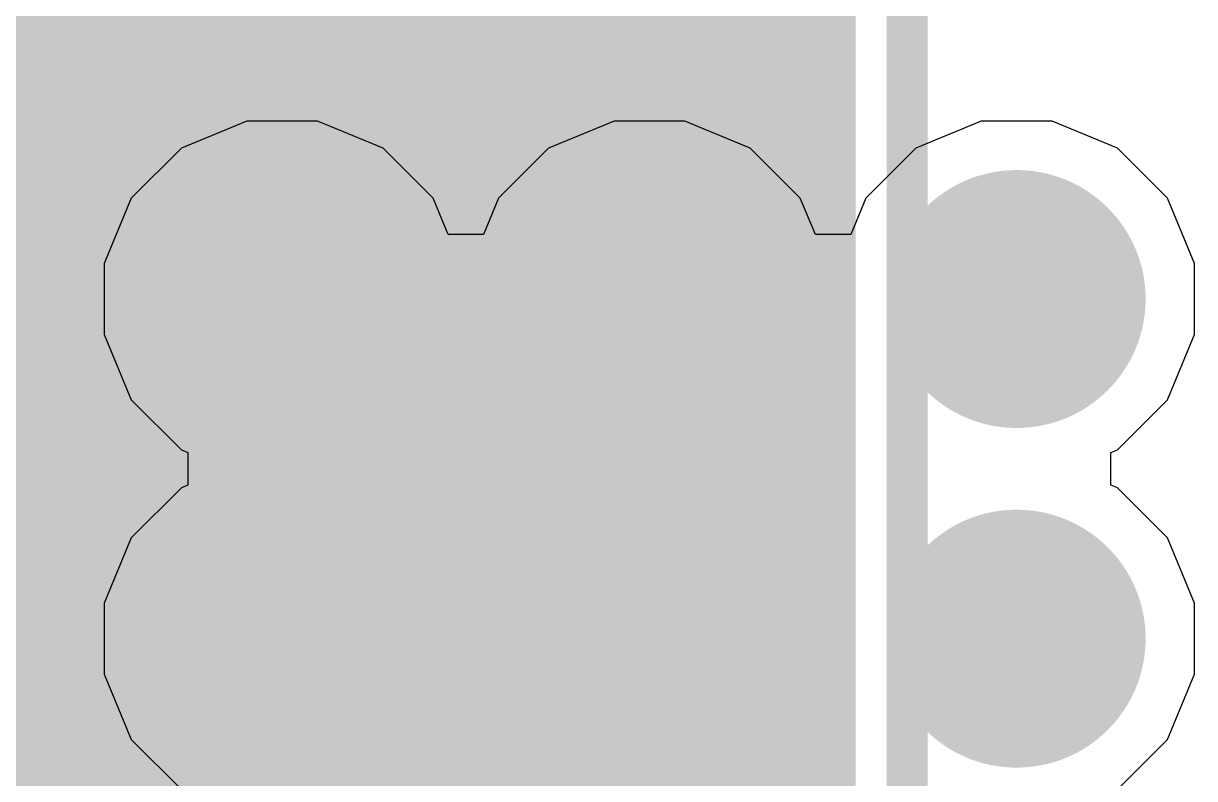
# Model space of a CAD drawing. Header units: inches. Extents: x -5 to 5328, y -4 to 5281.
# Drawn here: x 127.482 to 131.128, y 72.496 to 74.847 of the extents above; entities that cross this region are included whole.
import ezdxf

# ---------------------------------------------------------------- set-up
doc = ezdxf.new("R2010")
doc.units = ezdxf.units.IN
for name, color, linetype in [('Bottom Layer', 5, 'Continuous'), ('Bottom Solder', 6, 'Continuous'), ('Drill Drawing', 1, 'Continuous'), ('Layer 1', 16, 'Continuous'), ('Layer 2', 76, 'Continuous'), ('Top Layer', 1, 'Continuous'), ('Top Overlay', 2, 'Continuous'), ('Top Solder', 216, 'Continuous'), ('Via Holes', 16, 'Continuous')]:
    doc.layers.add(name, color=color, linetype=linetype)

# ---------------------------------------------------------------- blocks, each defined once
blk = doc.blocks.new('8_VSONP__5_6__102')
at = {"layer": 'Top Layer'}
blk.add_hatch(color=1, dxfattribs=at).paths.add_polyline_path([(-1.5141, -2.2798), (2.4385, -2.2798), (2.4385, 2.2802), (-1.5141, 2.2802)])
at = {"layer": 'Top Solder'}
h = blk.add_hatch(color=216, dxfattribs=at)
edge = h.paths.add_edge_path()
edge.add_arc((-1.5141, 2.2802), 0.1016, 90, 180)
edge.add_line((-1.6157, 2.2802), (-1.6157, -2.2798))
edge.add_arc((-1.5141, -2.2798), 0.1016, 180, 270)
edge.add_line((-1.5141, -2.3814), (2.4385, -2.3814))
edge.add_arc((2.4385, -2.2798), 0.1016, 270, 360)
edge.add_line((2.5401, -2.2798), (2.5401, 2.2802))
edge.add_arc((2.4385, 2.2802), 0.1016, 0, 90)
edge.add_line((2.4385, 2.3818), (-1.5141, 2.3818))
at = {"layer": 'Top Overlay'}
blk.add_lwpolyline([(3.052, 2.5424, 0.127, 0.127, 0), (-2.917, 2.5424, 0.127, 0.127, 0)], format="xyseb", dxfattribs=at)

msp = doc.modelspace()

# ---------------------------------------------------------------- hatches: boundary and pattern name
at = {"layer": 'Bottom Layer'}
h = msp.add_hatch(color=5, dxfattribs=at)
edge = h.paths.add_edge_path()
edge.add_arc((128.288, 73.989), 0.3, 0, 360)
h = msp.add_hatch(color=5, dxfattribs=at)
edge = h.paths.add_edge_path()
edge.add_arc((129.431, 73.989), 0.3, 0, 360)
h = msp.add_hatch(color=5, dxfattribs=at)
edge = h.paths.add_edge_path()
edge.add_arc((130.574, 73.989), 0.3, 0, 360)
h = msp.add_hatch(color=5, dxfattribs=at)
edge = h.paths.add_edge_path()
edge.add_arc((128.288, 72.9313), 0.3, 0, 360)
h = msp.add_hatch(color=5, dxfattribs=at)
edge = h.paths.add_edge_path()
edge.add_arc((129.431, 72.9313), 0.3, 0, 360)
h = msp.add_hatch(color=5, dxfattribs=at)
edge = h.paths.add_edge_path()
edge.add_arc((130.574, 72.9313), 0.3, 0, 360)
at = {"layer": 'Bottom Solder'}
h = msp.add_hatch(color=6, dxfattribs=at)
edge = h.paths.add_edge_path()
edge.add_arc((128.288, 73.989), 0.4016, 0, 360)
h = msp.add_hatch(color=6, dxfattribs=at)
edge = h.paths.add_edge_path()
edge.add_arc((129.431, 73.989), 0.4016, 0, 360)
h = msp.add_hatch(color=6, dxfattribs=at)
edge = h.paths.add_edge_path()
edge.add_arc((130.574, 73.989), 0.4016, 0, 360)
h = msp.add_hatch(color=6, dxfattribs=at)
edge = h.paths.add_edge_path()
edge.add_arc((128.288, 72.9313), 0.4016, 0, 360)
h = msp.add_hatch(color=6, dxfattribs=at)
edge = h.paths.add_edge_path()
edge.add_arc((129.431, 72.9313), 0.4016, 0, 360)
h = msp.add_hatch(color=6, dxfattribs=at)
edge = h.paths.add_edge_path()
edge.add_arc((130.574, 72.9313), 0.4016, 0, 360)
at = {"layer": 'Layer 1'}
h = msp.add_hatch(color=16, dxfattribs=at)
edge = h.paths.add_edge_path()
edge.add_arc((128.288, 73.989), 0.3, 0, 360)
h = msp.add_hatch(color=16, dxfattribs=at)
edge = h.paths.add_edge_path()
edge.add_arc((129.431, 73.989), 0.3, 0, 360)
h = msp.add_hatch(color=16, dxfattribs=at)
edge = h.paths.add_edge_path()
edge.add_arc((130.574, 73.989), 0.3, 0, 360)
h = msp.add_hatch(color=16, dxfattribs=at)
edge = h.paths.add_edge_path()
edge.add_arc((128.288, 72.9313), 0.3, 0, 360)
h = msp.add_hatch(color=16, dxfattribs=at)
edge = h.paths.add_edge_path()
edge.add_arc((129.431, 72.9313), 0.3, 0, 360)
h = msp.add_hatch(color=16, dxfattribs=at)
edge = h.paths.add_edge_path()
edge.add_arc((130.574, 72.9313), 0.3, 0, 360)
at = {"layer": 'Layer 2'}
h = msp.add_hatch(color=76, dxfattribs=at)
edge = h.paths.add_edge_path()
edge.add_arc((128.288, 73.989), 0.3, 0, 360)
h = msp.add_hatch(color=76, dxfattribs=at)
edge = h.paths.add_edge_path()
edge.add_arc((129.431, 73.989), 0.3, 0, 360)
h = msp.add_hatch(color=76, dxfattribs=at)
edge = h.paths.add_edge_path()
edge.add_arc((130.574, 73.989), 0.3, 0, 360)
h = msp.add_hatch(color=76, dxfattribs=at)
edge = h.paths.add_edge_path()
edge.add_arc((128.288, 72.9313), 0.3, 0, 360)
h = msp.add_hatch(color=76, dxfattribs=at)
edge = h.paths.add_edge_path()
edge.add_arc((129.431, 72.9313), 0.3, 0, 360)
h = msp.add_hatch(color=76, dxfattribs=at)
edge = h.paths.add_edge_path()
edge.add_arc((130.574, 72.9313), 0.3, 0, 360)
at = {"layer": 'Top Layer'}
h = msp.add_hatch(color=1, dxfattribs=at)
edge = h.paths.add_edge_path()
edge.add_arc((128.288, 73.989), 0.3, 0, 360)
h = msp.add_hatch(color=1, dxfattribs=at)
edge = h.paths.add_edge_path()
edge.add_arc((129.431, 73.989), 0.3, 0, 360)
h = msp.add_hatch(color=1, dxfattribs=at)
edge = h.paths.add_edge_path()
edge.add_arc((130.574, 73.989), 0.3, 0, 360)
h = msp.add_hatch(color=1, dxfattribs=at)
edge = h.paths.add_edge_path()
edge.add_arc((128.288, 72.9313), 0.3, 0, 360)
h = msp.add_hatch(color=1, dxfattribs=at)
edge = h.paths.add_edge_path()
edge.add_arc((129.431, 72.9313), 0.3, 0, 360)
h = msp.add_hatch(color=1, dxfattribs=at)
edge = h.paths.add_edge_path()
edge.add_arc((130.574, 72.9313), 0.3, 0, 360)
at = {"layer": 'Top Solder'}
h = msp.add_hatch(color=216, dxfattribs=at)
edge = h.paths.add_edge_path()
edge.add_arc((128.288, 73.989), 0.4016, 0, 360)
h = msp.add_hatch(color=216, dxfattribs=at)
edge = h.paths.add_edge_path()
edge.add_arc((129.431, 73.989), 0.4016, 0, 360)
h = msp.add_hatch(color=216, dxfattribs=at)
edge = h.paths.add_edge_path()
edge.add_arc((130.574, 73.989), 0.4016, 0, 360)
h = msp.add_hatch(color=216, dxfattribs=at)
edge = h.paths.add_edge_path()
edge.add_arc((128.288, 72.9313), 0.4016, 0, 360)
h = msp.add_hatch(color=216, dxfattribs=at)
edge = h.paths.add_edge_path()
edge.add_arc((129.431, 72.9313), 0.4016, 0, 360)
h = msp.add_hatch(color=216, dxfattribs=at)
edge = h.paths.add_edge_path()
edge.add_arc((130.574, 72.9313), 0.4016, 0, 360)
at = {"layer": 'Via Holes'}
h = msp.add_hatch(color=7, dxfattribs=at)
edge = h.paths.add_edge_path()
edge.add_arc((128.288, 73.989), 0.15, 0, 360)
h = msp.add_hatch(color=7, dxfattribs=at)
edge = h.paths.add_edge_path()
edge.add_arc((129.431, 73.989), 0.15, 0, 360)
h = msp.add_hatch(color=7, dxfattribs=at)
edge = h.paths.add_edge_path()
edge.add_arc((130.574, 73.989), 0.15, 0, 360)
h = msp.add_hatch(color=7, dxfattribs=at)
edge = h.paths.add_edge_path()
edge.add_arc((128.288, 72.9313), 0.15, 0, 360)
h = msp.add_hatch(color=7, dxfattribs=at)
edge = h.paths.add_edge_path()
edge.add_arc((129.431, 72.9313), 0.15, 0, 360)
h = msp.add_hatch(color=7, dxfattribs=at)
edge = h.paths.add_edge_path()
edge.add_arc((130.574, 72.9313), 0.15, 0, 360)

# ---------------------------------------------------------------- linework, layer by layer
at = {"layer": 'Bottom Layer'}
for p, q in [((128.1778, 74.543), (127.9742, 74.4586)), ((128.3982, 74.543), (128.1778, 74.543)), ((128.6018, 74.4586), (128.3982, 74.543)), ((129.3208, 74.543), (129.1172, 74.4586)), ((129.5412, 74.543), (129.3208, 74.543)), ((129.7448, 74.4586), (129.5412, 74.543)), ((130.4638, 74.543), (130.2602, 74.4586)), ((130.6842, 74.543), (130.4638, 74.543)), ((130.8878, 74.4586), (130.6842, 74.543)), ((127.9742, 74.4586), (127.8183, 74.3028)), ((128.7576, 74.3028), (128.6018, 74.4586)), ((129.1172, 74.4586), (128.9613, 74.3028)), ((129.9006, 74.3028), (129.7448, 74.4586)), ((130.2602, 74.4586), (130.1043, 74.3028)), ((131.0436, 74.3028), (130.8878, 74.4586)), ((127.8183, 74.3028), (127.734, 74.0992)), ((128.8045, 74.1897), (128.7576, 74.3028)), ((128.9613, 74.3028), (128.9145, 74.1897)), ((129.9475, 74.1897), (129.9006, 74.3028)), ((130.1043, 74.3028), (130.0575, 74.1897)), ((131.128, 74.0992), (131.0436, 74.3028)), ((128.9145, 74.1897), (128.8045, 74.1897)), ((130.0575, 74.1897), (129.9475, 74.1897)), ((127.734, 74.0992), (127.734, 73.8788)), ((131.128, 73.8788), (131.128, 74.0992)), ((127.734, 73.8788), (127.8183, 73.6752)), ((131.0436, 73.6752), (131.128, 73.8788)), ((127.8183, 73.6752), (127.9742, 73.5193)), ((130.8878, 73.5193), (131.0436, 73.6752)), ((127.9742, 73.5193), (127.9944, 73.5109)), ((127.9944, 73.5109), (127.9944, 73.4093)), ((130.8676, 73.5109), (130.8878, 73.5193)), ((130.8676, 73.4093), (130.8676, 73.5109)), ((127.9742, 73.401), (127.8183, 73.2451)), ((127.9944, 73.4093), (127.9742, 73.401)), ((130.8878, 73.401), (130.8676, 73.4093)), ((131.0436, 73.2451), (130.8878, 73.401)), ((127.8183, 73.2451), (127.734, 73.0415)), ((131.128, 73.0415), (131.0436, 73.2451)), ((127.734, 73.0415), (127.734, 72.8211)), ((131.128, 72.8211), (131.128, 73.0415)), ((127.734, 72.8211), (127.8183, 72.6175)), ((131.0436, 72.6175), (131.128, 72.8211)), ((127.8183, 72.6175), (127.9742, 72.4616)), ((130.8878, 72.4616), (131.0436, 72.6175))]:
    msp.add_line(p, q, dxfattribs=at)
at = {"layer": 'Drill Drawing'}
for points in [[(128.161, 74.116, 0.0508, 0.0508, 0), (128.288, 74.243, 0.0508, 0.0508, 0)], [(128.288, 74.243, 0.0508, 0.0508, 0), (128.415, 74.116, 0.0508, 0.0508, 0)], [(129.304, 74.116, 0.0508, 0.0508, 0), (129.431, 74.243, 0.0508, 0.0508, 0)], [(129.431, 74.243, 0.0508, 0.0508, 0), (129.558, 74.116, 0.0508, 0.0508, 0)], [(130.447, 74.116, 0.0508, 0.0508, 0), (130.574, 74.243, 0.0508, 0.0508, 0)], [(130.574, 74.243, 0.0508, 0.0508, 0), (130.701, 74.116, 0.0508, 0.0508, 0)], [(128.2118, 74.0652, 0.0508, 0.0508, 0), (128.288, 74.1414, 0.0508, 0.0508, 0)], [(128.288, 74.1414, 0.0508, 0.0508, 0), (128.3642, 74.0652, 0.0508, 0.0508, 0)], [(129.3548, 74.0652, 0.0508, 0.0508, 0), (129.431, 74.1414, 0.0508, 0.0508, 0)], [(129.431, 74.1414, 0.0508, 0.0508, 0), (129.5072, 74.0652, 0.0508, 0.0508, 0)], [(130.4978, 74.0652, 0.0508, 0.0508, 0), (130.574, 74.1414, 0.0508, 0.0508, 0)], [(130.574, 74.1414, 0.0508, 0.0508, 0), (130.6502, 74.0652, 0.0508, 0.0508, 0)], [(128.034, 74.116, 0.0508, 0.0508, 0), (128.161, 73.989, 0.0508, 0.0508, 0)], [(128.034, 74.116, 0.0508, 0.0508, 0), (128.161, 74.116, 0.0508, 0.0508, 0)], [(128.415, 74.116, 0.0508, 0.0508, 0), (128.542, 74.116, 0.0508, 0.0508, 0)], [(128.415, 73.989, 0.0508, 0.0508, 0), (128.542, 74.116, 0.0508, 0.0508, 0)], [(129.177, 74.116, 0.0508, 0.0508, 0), (129.304, 73.989, 0.0508, 0.0508, 0)], [(129.177, 74.116, 0.0508, 0.0508, 0), (129.304, 74.116, 0.0508, 0.0508, 0)], [(129.558, 74.116, 0.0508, 0.0508, 0), (129.685, 74.116, 0.0508, 0.0508, 0)], [(129.558, 73.989, 0.0508, 0.0508, 0), (129.685, 74.116, 0.0508, 0.0508, 0)], [(130.32, 74.116, 0.0508, 0.0508, 0), (130.447, 73.989, 0.0508, 0.0508, 0)], [(130.32, 74.116, 0.0508, 0.0508, 0), (130.447, 74.116, 0.0508, 0.0508, 0)], [(130.701, 74.116, 0.0508, 0.0508, 0), (130.828, 74.116, 0.0508, 0.0508, 0)], [(130.701, 73.989, 0.0508, 0.0508, 0), (130.828, 74.116, 0.0508, 0.0508, 0)], [(128.1356, 74.0652, 0.0508, 0.0508, 0), (128.2118, 73.989, 0.0508, 0.0508, 0)], [(128.1356, 74.0652, 0.0508, 0.0508, 0), (128.2118, 74.0652, 0.0508, 0.0508, 0)], [(128.3642, 74.0652, 0.0508, 0.0508, 0), (128.4404, 74.0652, 0.0508, 0.0508, 0)], [(128.3642, 73.989, 0.0508, 0.0508, 0), (128.4404, 74.0652, 0.0508, 0.0508, 0)], [(129.2786, 74.0652, 0.0508, 0.0508, 0), (129.3548, 73.989, 0.0508, 0.0508, 0)], [(129.2786, 74.0652, 0.0508, 0.0508, 0), (129.3548, 74.0652, 0.0508, 0.0508, 0)], [(129.5072, 74.0652, 0.0508, 0.0508, 0), (129.5834, 74.0652, 0.0508, 0.0508, 0)], [(129.5072, 73.989, 0.0508, 0.0508, 0), (129.5834, 74.0652, 0.0508, 0.0508, 0)], [(130.4216, 74.0652, 0.0508, 0.0508, 0), (130.4978, 73.989, 0.0508, 0.0508, 0)], [(130.4216, 74.0652, 0.0508, 0.0508, 0), (130.4978, 74.0652, 0.0508, 0.0508, 0)], [(130.6502, 74.0652, 0.0508, 0.0508, 0), (130.7264, 74.0652, 0.0508, 0.0508, 0)], [(130.6502, 73.989, 0.0508, 0.0508, 0), (130.7264, 74.0652, 0.0508, 0.0508, 0)], [(128.034, 73.862, 0.0508, 0.0508, 0), (128.161, 73.989, 0.0508, 0.0508, 0)], [(128.1356, 73.9128, 0.0508, 0.0508, 0), (128.2118, 73.989, 0.0508, 0.0508, 0)], [(128.3642, 73.989, 0.0508, 0.0508, 0), (128.4404, 73.9128, 0.0508, 0.0508, 0)], [(128.415, 73.989, 0.0508, 0.0508, 0), (128.542, 73.862, 0.0508, 0.0508, 0)], [(129.177, 73.862, 0.0508, 0.0508, 0), (129.304, 73.989, 0.0508, 0.0508, 0)], [(129.2786, 73.9128, 0.0508, 0.0508, 0), (129.3548, 73.989, 0.0508, 0.0508, 0)], [(129.5072, 73.989, 0.0508, 0.0508, 0), (129.5834, 73.9128, 0.0508, 0.0508, 0)], [(129.558, 73.989, 0.0508, 0.0508, 0), (129.685, 73.862, 0.0508, 0.0508, 0)], [(130.32, 73.862, 0.0508, 0.0508, 0), (130.447, 73.989, 0.0508, 0.0508, 0)], [(130.4216, 73.9128, 0.0508, 0.0508, 0), (130.4978, 73.989, 0.0508, 0.0508, 0)], [(130.6502, 73.989, 0.0508, 0.0508, 0), (130.7264, 73.9128, 0.0508, 0.0508, 0)], [(130.701, 73.989, 0.0508, 0.0508, 0), (130.828, 73.862, 0.0508, 0.0508, 0)], [(128.1356, 73.9128, 0.0508, 0.0508, 0), (128.2118, 73.9128, 0.0508, 0.0508, 0)], [(128.2118, 73.9128, 0.0508, 0.0508, 0), (128.288, 73.8366, 0.0508, 0.0508, 0)], [(128.288, 73.8366, 0.0508, 0.0508, 0), (128.3642, 73.9128, 0.0508, 0.0508, 0)], [(128.3642, 73.9128, 0.0508, 0.0508, 0), (128.4404, 73.9128, 0.0508, 0.0508, 0)], [(129.2786, 73.9128, 0.0508, 0.0508, 0), (129.3548, 73.9128, 0.0508, 0.0508, 0)], [(129.3548, 73.9128, 0.0508, 0.0508, 0), (129.431, 73.8366, 0.0508, 0.0508, 0)], [(129.431, 73.8366, 0.0508, 0.0508, 0), (129.5072, 73.9128, 0.0508, 0.0508, 0)], [(129.5072, 73.9128, 0.0508, 0.0508, 0), (129.5834, 73.9128, 0.0508, 0.0508, 0)], [(130.4216, 73.9128, 0.0508, 0.0508, 0), (130.4978, 73.9128, 0.0508, 0.0508, 0)], [(130.4978, 73.9128, 0.0508, 0.0508, 0), (130.574, 73.8366, 0.0508, 0.0508, 0)], [(130.574, 73.8366, 0.0508, 0.0508, 0), (130.6502, 73.9128, 0.0508, 0.0508, 0)], [(130.6502, 73.9128, 0.0508, 0.0508, 0), (130.7264, 73.9128, 0.0508, 0.0508, 0)], [(128.034, 73.862, 0.0508, 0.0508, 0), (128.161, 73.862, 0.0508, 0.0508, 0)], [(128.161, 73.862, 0.0508, 0.0508, 0), (128.288, 73.735, 0.0508, 0.0508, 0)], [(128.288, 73.735, 0.0508, 0.0508, 0), (128.415, 73.862, 0.0508, 0.0508, 0)], [(128.415, 73.862, 0.0508, 0.0508, 0), (128.542, 73.862, 0.0508, 0.0508, 0)], [(129.177, 73.862, 0.0508, 0.0508, 0), (129.304, 73.862, 0.0508, 0.0508, 0)], [(129.304, 73.862, 0.0508, 0.0508, 0), (129.431, 73.735, 0.0508, 0.0508, 0)], [(129.431, 73.735, 0.0508, 0.0508, 0), (129.558, 73.862, 0.0508, 0.0508, 0)], [(129.558, 73.862, 0.0508, 0.0508, 0), (129.685, 73.862, 0.0508, 0.0508, 0)], [(130.32, 73.862, 0.0508, 0.0508, 0), (130.447, 73.862, 0.0508, 0.0508, 0)], [(130.447, 73.862, 0.0508, 0.0508, 0), (130.574, 73.735, 0.0508, 0.0508, 0)], [(130.574, 73.735, 0.0508, 0.0508, 0), (130.701, 73.862, 0.0508, 0.0508, 0)], [(130.701, 73.862, 0.0508, 0.0508, 0), (130.828, 73.862, 0.0508, 0.0508, 0)], [(128.161, 73.0583, 0.0508, 0.0508, 0), (128.288, 73.1853, 0.0508, 0.0508, 0)], [(128.288, 73.1853, 0.0508, 0.0508, 0), (128.415, 73.0583, 0.0508, 0.0508, 0)], [(129.304, 73.0583, 0.0508, 0.0508, 0), (129.431, 73.1853, 0.0508, 0.0508, 0)], [(129.431, 73.1853, 0.0508, 0.0508, 0), (129.558, 73.0583, 0.0508, 0.0508, 0)], [(130.447, 73.0583, 0.0508, 0.0508, 0), (130.574, 73.1853, 0.0508, 0.0508, 0)], [(130.574, 73.1853, 0.0508, 0.0508, 0), (130.701, 73.0583, 0.0508, 0.0508, 0)], [(128.2118, 73.0075, 0.0508, 0.0508, 0), (128.288, 73.0837, 0.0508, 0.0508, 0)], [(128.288, 73.0837, 0.0508, 0.0508, 0), (128.3642, 73.0075, 0.0508, 0.0508, 0)], [(129.3548, 73.0075, 0.0508, 0.0508, 0), (129.431, 73.0837, 0.0508, 0.0508, 0)], [(129.431, 73.0837, 0.0508, 0.0508, 0), (129.5072, 73.0075, 0.0508, 0.0508, 0)], [(130.4978, 73.0075, 0.0508, 0.0508, 0), (130.574, 73.0837, 0.0508, 0.0508, 0)], [(130.574, 73.0837, 0.0508, 0.0508, 0), (130.6502, 73.0075, 0.0508, 0.0508, 0)], [(128.034, 73.0583, 0.0508, 0.0508, 0), (128.161, 72.9313, 0.0508, 0.0508, 0)], [(128.034, 73.0583, 0.0508, 0.0508, 0), (128.161, 73.0583, 0.0508, 0.0508, 0)], [(128.415, 73.0583, 0.0508, 0.0508, 0), (128.542, 73.0583, 0.0508, 0.0508, 0)], [(128.415, 72.9313, 0.0508, 0.0508, 0), (128.542, 73.0583, 0.0508, 0.0508, 0)], [(129.177, 73.0583, 0.0508, 0.0508, 0), (129.304, 72.9313, 0.0508, 0.0508, 0)], [(129.177, 73.0583, 0.0508, 0.0508, 0), (129.304, 73.0583, 0.0508, 0.0508, 0)], [(129.558, 73.0583, 0.0508, 0.0508, 0), (129.685, 73.0583, 0.0508, 0.0508, 0)], [(129.558, 72.9313, 0.0508, 0.0508, 0), (129.685, 73.0583, 0.0508, 0.0508, 0)], [(130.32, 73.0583, 0.0508, 0.0508, 0), (130.447, 72.9313, 0.0508, 0.0508, 0)], [(130.32, 73.0583, 0.0508, 0.0508, 0), (130.447, 73.0583, 0.0508, 0.0508, 0)], [(130.701, 73.0583, 0.0508, 0.0508, 0), (130.828, 73.0583, 0.0508, 0.0508, 0)], [(130.701, 72.9313, 0.0508, 0.0508, 0), (130.828, 73.0583, 0.0508, 0.0508, 0)], [(128.1356, 73.0075, 0.0508, 0.0508, 0), (128.2118, 72.9313, 0.0508, 0.0508, 0)], [(128.1356, 73.0075, 0.0508, 0.0508, 0), (128.2118, 73.0075, 0.0508, 0.0508, 0)], [(128.3642, 73.0075, 0.0508, 0.0508, 0), (128.4404, 73.0075, 0.0508, 0.0508, 0)], [(128.3642, 72.9313, 0.0508, 0.0508, 0), (128.4404, 73.0075, 0.0508, 0.0508, 0)], [(129.2786, 73.0075, 0.0508, 0.0508, 0), (129.3548, 72.9313, 0.0508, 0.0508, 0)], [(129.2786, 73.0075, 0.0508, 0.0508, 0), (129.3548, 73.0075, 0.0508, 0.0508, 0)], [(129.5072, 73.0075, 0.0508, 0.0508, 0), (129.5834, 73.0075, 0.0508, 0.0508, 0)], [(129.5072, 72.9313, 0.0508, 0.0508, 0), (129.5834, 73.0075, 0.0508, 0.0508, 0)], [(130.4216, 73.0075, 0.0508, 0.0508, 0), (130.4978, 72.9313, 0.0508, 0.0508, 0)], [(130.4216, 73.0075, 0.0508, 0.0508, 0), (130.4978, 73.0075, 0.0508, 0.0508, 0)], [(130.6502, 73.0075, 0.0508, 0.0508, 0), (130.7264, 73.0075, 0.0508, 0.0508, 0)], [(130.6502, 72.9313, 0.0508, 0.0508, 0), (130.7264, 73.0075, 0.0508, 0.0508, 0)], [(128.034, 72.8043, 0.0508, 0.0508, 0), (128.161, 72.9313, 0.0508, 0.0508, 0)], [(128.1356, 72.8551, 0.0508, 0.0508, 0), (128.2118, 72.9313, 0.0508, 0.0508, 0)], [(128.3642, 72.9313, 0.0508, 0.0508, 0), (128.4404, 72.8551, 0.0508, 0.0508, 0)], [(128.415, 72.9313, 0.0508, 0.0508, 0), (128.542, 72.8043, 0.0508, 0.0508, 0)], [(129.177, 72.8043, 0.0508, 0.0508, 0), (129.304, 72.9313, 0.0508, 0.0508, 0)], [(129.2786, 72.8551, 0.0508, 0.0508, 0), (129.3548, 72.9313, 0.0508, 0.0508, 0)], [(129.5072, 72.9313, 0.0508, 0.0508, 0), (129.5834, 72.8551, 0.0508, 0.0508, 0)], [(129.558, 72.9313, 0.0508, 0.0508, 0), (129.685, 72.8043, 0.0508, 0.0508, 0)], [(130.32, 72.8043, 0.0508, 0.0508, 0), (130.447, 72.9313, 0.0508, 0.0508, 0)], [(130.4216, 72.8551, 0.0508, 0.0508, 0), (130.4978, 72.9313, 0.0508, 0.0508, 0)], [(130.6502, 72.9313, 0.0508, 0.0508, 0), (130.7264, 72.8551, 0.0508, 0.0508, 0)], [(130.701, 72.9313, 0.0508, 0.0508, 0), (130.828, 72.8043, 0.0508, 0.0508, 0)], [(128.1356, 72.8551, 0.0508, 0.0508, 0), (128.2118, 72.8551, 0.0508, 0.0508, 0)], [(128.2118, 72.8551, 0.0508, 0.0508, 0), (128.288, 72.7789, 0.0508, 0.0508, 0)], [(128.288, 72.7789, 0.0508, 0.0508, 0), (128.3642, 72.8551, 0.0508, 0.0508, 0)], [(128.3642, 72.8551, 0.0508, 0.0508, 0), (128.4404, 72.8551, 0.0508, 0.0508, 0)], [(129.2786, 72.8551, 0.0508, 0.0508, 0), (129.3548, 72.8551, 0.0508, 0.0508, 0)], [(129.3548, 72.8551, 0.0508, 0.0508, 0), (129.431, 72.7789, 0.0508, 0.0508, 0)], [(129.431, 72.7789, 0.0508, 0.0508, 0), (129.5072, 72.8551, 0.0508, 0.0508, 0)], [(129.5072, 72.8551, 0.0508, 0.0508, 0), (129.5834, 72.8551, 0.0508, 0.0508, 0)], [(130.4216, 72.8551, 0.0508, 0.0508, 0), (130.4978, 72.8551, 0.0508, 0.0508, 0)], [(130.4978, 72.8551, 0.0508, 0.0508, 0), (130.574, 72.7789, 0.0508, 0.0508, 0)], [(130.574, 72.7789, 0.0508, 0.0508, 0), (130.6502, 72.8551, 0.0508, 0.0508, 0)], [(130.6502, 72.8551, 0.0508, 0.0508, 0), (130.7264, 72.8551, 0.0508, 0.0508, 0)], [(128.034, 72.8043, 0.0508, 0.0508, 0), (128.161, 72.8043, 0.0508, 0.0508, 0)], [(128.161, 72.8043, 0.0508, 0.0508, 0), (128.288, 72.6773, 0.0508, 0.0508, 0)], [(128.288, 72.6773, 0.0508, 0.0508, 0), (128.415, 72.8043, 0.0508, 0.0508, 0)], [(128.415, 72.8043, 0.0508, 0.0508, 0), (128.542, 72.8043, 0.0508, 0.0508, 0)], [(129.177, 72.8043, 0.0508, 0.0508, 0), (129.304, 72.8043, 0.0508, 0.0508, 0)], [(129.304, 72.8043, 0.0508, 0.0508, 0), (129.431, 72.6773, 0.0508, 0.0508, 0)], [(129.431, 72.6773, 0.0508, 0.0508, 0), (129.558, 72.8043, 0.0508, 0.0508, 0)], [(129.558, 72.8043, 0.0508, 0.0508, 0), (129.685, 72.8043, 0.0508, 0.0508, 0)], [(130.32, 72.8043, 0.0508, 0.0508, 0), (130.447, 72.8043, 0.0508, 0.0508, 0)], [(130.447, 72.8043, 0.0508, 0.0508, 0), (130.574, 72.6773, 0.0508, 0.0508, 0)], [(130.574, 72.6773, 0.0508, 0.0508, 0), (130.701, 72.8043, 0.0508, 0.0508, 0)], [(130.701, 72.8043, 0.0508, 0.0508, 0), (130.828, 72.8043, 0.0508, 0.0508, 0)]]:
    msp.add_lwpolyline(points, format="xyseb", dxfattribs=at)
for points in [[(128.2753, 74.243, 0.0254, 0.0254, 1), (128.3007, 74.243, 0.0254, 0.0254, 1)], [(128.2753, 74.243, 0.0254, 0.0254, 1), (128.3007, 74.243, 0.0254, 0.0254, 1)], [(129.4183, 74.243, 0.0254, 0.0254, 1), (129.4437, 74.243, 0.0254, 0.0254, 1)], [(129.4183, 74.243, 0.0254, 0.0254, 1), (129.4437, 74.243, 0.0254, 0.0254, 1)], [(130.5613, 74.243, 0.0254, 0.0254, 1), (130.5867, 74.243, 0.0254, 0.0254, 1)], [(130.5613, 74.243, 0.0254, 0.0254, 1), (130.5867, 74.243, 0.0254, 0.0254, 1)], [(128.2753, 74.1414, 0.0254, 0.0254, 1), (128.3007, 74.1414, 0.0254, 0.0254, 1)], [(128.2753, 74.1414, 0.0254, 0.0254, 1), (128.3007, 74.1414, 0.0254, 0.0254, 1)], [(129.4183, 74.1414, 0.0254, 0.0254, 1), (129.4437, 74.1414, 0.0254, 0.0254, 1)], [(129.4183, 74.1414, 0.0254, 0.0254, 1), (129.4437, 74.1414, 0.0254, 0.0254, 1)], [(130.5613, 74.1414, 0.0254, 0.0254, 1), (130.5867, 74.1414, 0.0254, 0.0254, 1)], [(130.5613, 74.1414, 0.0254, 0.0254, 1), (130.5867, 74.1414, 0.0254, 0.0254, 1)], [(128.0213, 74.116, 0.0254, 0.0254, 1), (128.0467, 74.116, 0.0254, 0.0254, 1)], [(128.0213, 74.116, 0.0254, 0.0254, 1), (128.0467, 74.116, 0.0254, 0.0254, 1)], [(128.1483, 74.116, 0.0254, 0.0254, 1), (128.1737, 74.116, 0.0254, 0.0254, 1)], [(128.1483, 74.116, 0.0254, 0.0254, 1), (128.1737, 74.116, 0.0254, 0.0254, 1)], [(128.4023, 74.116, 0.0254, 0.0254, 1), (128.4277, 74.116, 0.0254, 0.0254, 1)], [(128.4023, 74.116, 0.0254, 0.0254, 1), (128.4277, 74.116, 0.0254, 0.0254, 1)], [(128.5293, 74.116, 0.0254, 0.0254, 1), (128.5547, 74.116, 0.0254, 0.0254, 1)], [(128.5293, 74.116, 0.0254, 0.0254, 1), (128.5547, 74.116, 0.0254, 0.0254, 1)], [(129.1643, 74.116, 0.0254, 0.0254, 1), (129.1897, 74.116, 0.0254, 0.0254, 1)], [(129.1643, 74.116, 0.0254, 0.0254, 1), (129.1897, 74.116, 0.0254, 0.0254, 1)], [(129.2913, 74.116, 0.0254, 0.0254, 1), (129.3167, 74.116, 0.0254, 0.0254, 1)], [(129.2913, 74.116, 0.0254, 0.0254, 1), (129.3167, 74.116, 0.0254, 0.0254, 1)], [(129.5453, 74.116, 0.0254, 0.0254, 1), (129.5707, 74.116, 0.0254, 0.0254, 1)], [(129.5453, 74.116, 0.0254, 0.0254, 1), (129.5707, 74.116, 0.0254, 0.0254, 1)], [(129.6723, 74.116, 0.0254, 0.0254, 1), (129.6977, 74.116, 0.0254, 0.0254, 1)], [(129.6723, 74.116, 0.0254, 0.0254, 1), (129.6977, 74.116, 0.0254, 0.0254, 1)], [(130.3073, 74.116, 0.0254, 0.0254, 1), (130.3327, 74.116, 0.0254, 0.0254, 1)], [(130.3073, 74.116, 0.0254, 0.0254, 1), (130.3327, 74.116, 0.0254, 0.0254, 1)], [(130.4343, 74.116, 0.0254, 0.0254, 1), (130.4597, 74.116, 0.0254, 0.0254, 1)], [(130.4343, 74.116, 0.0254, 0.0254, 1), (130.4597, 74.116, 0.0254, 0.0254, 1)], [(130.6883, 74.116, 0.0254, 0.0254, 1), (130.7137, 74.116, 0.0254, 0.0254, 1)], [(130.6883, 74.116, 0.0254, 0.0254, 1), (130.7137, 74.116, 0.0254, 0.0254, 1)], [(130.8153, 74.116, 0.0254, 0.0254, 1), (130.8407, 74.116, 0.0254, 0.0254, 1)], [(130.8153, 74.116, 0.0254, 0.0254, 1), (130.8407, 74.116, 0.0254, 0.0254, 1)], [(128.1229, 74.0652, 0.0254, 0.0254, 1), (128.1483, 74.0652, 0.0254, 0.0254, 1)], [(128.1229, 74.0652, 0.0254, 0.0254, 1), (128.1483, 74.0652, 0.0254, 0.0254, 1)], [(128.1991, 74.0652, 0.0254, 0.0254, 1), (128.2245, 74.0652, 0.0254, 0.0254, 1)], [(128.1991, 74.0652, 0.0254, 0.0254, 1), (128.2245, 74.0652, 0.0254, 0.0254, 1)], [(128.3515, 74.0652, 0.0254, 0.0254, 1), (128.3769, 74.0652, 0.0254, 0.0254, 1)], [(128.3515, 74.0652, 0.0254, 0.0254, 1), (128.3769, 74.0652, 0.0254, 0.0254, 1)], [(128.4277, 74.0652, 0.0254, 0.0254, 1), (128.4531, 74.0652, 0.0254, 0.0254, 1)], [(128.4277, 74.0652, 0.0254, 0.0254, 1), (128.4531, 74.0652, 0.0254, 0.0254, 1)], [(129.2659, 74.0652, 0.0254, 0.0254, 1), (129.2913, 74.0652, 0.0254, 0.0254, 1)], [(129.2659, 74.0652, 0.0254, 0.0254, 1), (129.2913, 74.0652, 0.0254, 0.0254, 1)], [(129.3421, 74.0652, 0.0254, 0.0254, 1), (129.3675, 74.0652, 0.0254, 0.0254, 1)], [(129.3421, 74.0652, 0.0254, 0.0254, 1), (129.3675, 74.0652, 0.0254, 0.0254, 1)], [(129.4945, 74.0652, 0.0254, 0.0254, 1), (129.5199, 74.0652, 0.0254, 0.0254, 1)], [(129.4945, 74.0652, 0.0254, 0.0254, 1), (129.5199, 74.0652, 0.0254, 0.0254, 1)], [(129.5707, 74.0652, 0.0254, 0.0254, 1), (129.5961, 74.0652, 0.0254, 0.0254, 1)], [(129.5707, 74.0652, 0.0254, 0.0254, 1), (129.5961, 74.0652, 0.0254, 0.0254, 1)], [(130.4089, 74.0652, 0.0254, 0.0254, 1), (130.4343, 74.0652, 0.0254, 0.0254, 1)], [(130.4089, 74.0652, 0.0254, 0.0254, 1), (130.4343, 74.0652, 0.0254, 0.0254, 1)], [(130.4851, 74.0652, 0.0254, 0.0254, 1), (130.5105, 74.0652, 0.0254, 0.0254, 1)], [(130.4851, 74.0652, 0.0254, 0.0254, 1), (130.5105, 74.0652, 0.0254, 0.0254, 1)], [(130.6375, 74.0652, 0.0254, 0.0254, 1), (130.6629, 74.0652, 0.0254, 0.0254, 1)], [(130.6375, 74.0652, 0.0254, 0.0254, 1), (130.6629, 74.0652, 0.0254, 0.0254, 1)], [(130.7137, 74.0652, 0.0254, 0.0254, 1), (130.7391, 74.0652, 0.0254, 0.0254, 1)], [(130.7137, 74.0652, 0.0254, 0.0254, 1), (130.7391, 74.0652, 0.0254, 0.0254, 1)], [(128.1483, 73.989, 0.0254, 0.0254, 1), (128.1737, 73.989, 0.0254, 0.0254, 1)], [(128.1483, 73.989, 0.0254, 0.0254, 1), (128.1737, 73.989, 0.0254, 0.0254, 1)], [(128.1991, 73.989, 0.0254, 0.0254, 1), (128.2245, 73.989, 0.0254, 0.0254, 1)], [(128.1991, 73.989, 0.0254, 0.0254, 1), (128.2245, 73.989, 0.0254, 0.0254, 1)], [(128.3515, 73.989, 0.0254, 0.0254, 1), (128.3769, 73.989, 0.0254, 0.0254, 1)], [(128.3515, 73.989, 0.0254, 0.0254, 1), (128.3769, 73.989, 0.0254, 0.0254, 1)], [(128.4023, 73.989, 0.0254, 0.0254, 1), (128.4277, 73.989, 0.0254, 0.0254, 1)], [(128.4023, 73.989, 0.0254, 0.0254, 1), (128.4277, 73.989, 0.0254, 0.0254, 1)], [(129.2913, 73.989, 0.0254, 0.0254, 1), (129.3167, 73.989, 0.0254, 0.0254, 1)], [(129.2913, 73.989, 0.0254, 0.0254, 1), (129.3167, 73.989, 0.0254, 0.0254, 1)], [(129.3421, 73.989, 0.0254, 0.0254, 1), (129.3675, 73.989, 0.0254, 0.0254, 1)], [(129.3421, 73.989, 0.0254, 0.0254, 1), (129.3675, 73.989, 0.0254, 0.0254, 1)], [(129.4945, 73.989, 0.0254, 0.0254, 1), (129.5199, 73.989, 0.0254, 0.0254, 1)], [(129.4945, 73.989, 0.0254, 0.0254, 1), (129.5199, 73.989, 0.0254, 0.0254, 1)], [(129.5453, 73.989, 0.0254, 0.0254, 1), (129.5707, 73.989, 0.0254, 0.0254, 1)], [(129.5453, 73.989, 0.0254, 0.0254, 1), (129.5707, 73.989, 0.0254, 0.0254, 1)], [(130.4343, 73.989, 0.0254, 0.0254, 1), (130.4597, 73.989, 0.0254, 0.0254, 1)], [(130.4343, 73.989, 0.0254, 0.0254, 1), (130.4597, 73.989, 0.0254, 0.0254, 1)], [(130.4851, 73.989, 0.0254, 0.0254, 1), (130.5105, 73.989, 0.0254, 0.0254, 1)], [(130.4851, 73.989, 0.0254, 0.0254, 1), (130.5105, 73.989, 0.0254, 0.0254, 1)], [(130.6375, 73.989, 0.0254, 0.0254, 1), (130.6629, 73.989, 0.0254, 0.0254, 1)], [(130.6375, 73.989, 0.0254, 0.0254, 1), (130.6629, 73.989, 0.0254, 0.0254, 1)], [(130.6883, 73.989, 0.0254, 0.0254, 1), (130.7137, 73.989, 0.0254, 0.0254, 1)], [(130.6883, 73.989, 0.0254, 0.0254, 1), (130.7137, 73.989, 0.0254, 0.0254, 1)], [(128.1229, 73.9128, 0.0254, 0.0254, 1), (128.1483, 73.9128, 0.0254, 0.0254, 1)], [(128.1229, 73.9128, 0.0254, 0.0254, 1), (128.1483, 73.9128, 0.0254, 0.0254, 1)], [(128.1991, 73.9128, 0.0254, 0.0254, 1), (128.2245, 73.9128, 0.0254, 0.0254, 1)], [(128.1991, 73.9128, 0.0254, 0.0254, 1), (128.2245, 73.9128, 0.0254, 0.0254, 1)], [(128.3515, 73.9128, 0.0254, 0.0254, 1), (128.3769, 73.9128, 0.0254, 0.0254, 1)], [(128.3515, 73.9128, 0.0254, 0.0254, 1), (128.3769, 73.9128, 0.0254, 0.0254, 1)], [(128.4277, 73.9128, 0.0254, 0.0254, 1), (128.4531, 73.9128, 0.0254, 0.0254, 1)], [(128.4277, 73.9128, 0.0254, 0.0254, 1), (128.4531, 73.9128, 0.0254, 0.0254, 1)], [(129.2659, 73.9128, 0.0254, 0.0254, 1), (129.2913, 73.9128, 0.0254, 0.0254, 1)], [(129.2659, 73.9128, 0.0254, 0.0254, 1), (129.2913, 73.9128, 0.0254, 0.0254, 1)], [(129.3421, 73.9128, 0.0254, 0.0254, 1), (129.3675, 73.9128, 0.0254, 0.0254, 1)], [(129.3421, 73.9128, 0.0254, 0.0254, 1), (129.3675, 73.9128, 0.0254, 0.0254, 1)], [(129.4945, 73.9128, 0.0254, 0.0254, 1), (129.5199, 73.9128, 0.0254, 0.0254, 1)], [(129.4945, 73.9128, 0.0254, 0.0254, 1), (129.5199, 73.9128, 0.0254, 0.0254, 1)], [(129.5707, 73.9128, 0.0254, 0.0254, 1), (129.5961, 73.9128, 0.0254, 0.0254, 1)], [(129.5707, 73.9128, 0.0254, 0.0254, 1), (129.5961, 73.9128, 0.0254, 0.0254, 1)], [(130.4089, 73.9128, 0.0254, 0.0254, 1), (130.4343, 73.9128, 0.0254, 0.0254, 1)], [(130.4089, 73.9128, 0.0254, 0.0254, 1), (130.4343, 73.9128, 0.0254, 0.0254, 1)], [(130.4851, 73.9128, 0.0254, 0.0254, 1), (130.5105, 73.9128, 0.0254, 0.0254, 1)], [(130.4851, 73.9128, 0.0254, 0.0254, 1), (130.5105, 73.9128, 0.0254, 0.0254, 1)], [(130.6375, 73.9128, 0.0254, 0.0254, 1), (130.6629, 73.9128, 0.0254, 0.0254, 1)], [(130.6375, 73.9128, 0.0254, 0.0254, 1), (130.6629, 73.9128, 0.0254, 0.0254, 1)], [(130.7137, 73.9128, 0.0254, 0.0254, 1), (130.7391, 73.9128, 0.0254, 0.0254, 1)], [(130.7137, 73.9128, 0.0254, 0.0254, 1), (130.7391, 73.9128, 0.0254, 0.0254, 1)], [(128.0213, 73.862, 0.0254, 0.0254, 1), (128.0467, 73.862, 0.0254, 0.0254, 1)], [(128.0213, 73.862, 0.0254, 0.0254, 1), (128.0467, 73.862, 0.0254, 0.0254, 1)], [(128.1483, 73.862, 0.0254, 0.0254, 1), (128.1737, 73.862, 0.0254, 0.0254, 1)], [(128.1483, 73.862, 0.0254, 0.0254, 1), (128.1737, 73.862, 0.0254, 0.0254, 1)], [(128.2753, 73.8366, 0.0254, 0.0254, 1), (128.3007, 73.8366, 0.0254, 0.0254, 1)], [(128.2753, 73.8366, 0.0254, 0.0254, 1), (128.3007, 73.8366, 0.0254, 0.0254, 1)], [(128.4023, 73.862, 0.0254, 0.0254, 1), (128.4277, 73.862, 0.0254, 0.0254, 1)], [(128.4023, 73.862, 0.0254, 0.0254, 1), (128.4277, 73.862, 0.0254, 0.0254, 1)], [(128.5293, 73.862, 0.0254, 0.0254, 1), (128.5547, 73.862, 0.0254, 0.0254, 1)], [(128.5293, 73.862, 0.0254, 0.0254, 1), (128.5547, 73.862, 0.0254, 0.0254, 1)], [(129.1643, 73.862, 0.0254, 0.0254, 1), (129.1897, 73.862, 0.0254, 0.0254, 1)], [(129.1643, 73.862, 0.0254, 0.0254, 1), (129.1897, 73.862, 0.0254, 0.0254, 1)], [(129.2913, 73.862, 0.0254, 0.0254, 1), (129.3167, 73.862, 0.0254, 0.0254, 1)], [(129.2913, 73.862, 0.0254, 0.0254, 1), (129.3167, 73.862, 0.0254, 0.0254, 1)], [(129.4183, 73.8366, 0.0254, 0.0254, 1), (129.4437, 73.8366, 0.0254, 0.0254, 1)], [(129.4183, 73.8366, 0.0254, 0.0254, 1), (129.4437, 73.8366, 0.0254, 0.0254, 1)], [(129.5453, 73.862, 0.0254, 0.0254, 1), (129.5707, 73.862, 0.0254, 0.0254, 1)], [(129.5453, 73.862, 0.0254, 0.0254, 1), (129.5707, 73.862, 0.0254, 0.0254, 1)], [(129.6723, 73.862, 0.0254, 0.0254, 1), (129.6977, 73.862, 0.0254, 0.0254, 1)], [(129.6723, 73.862, 0.0254, 0.0254, 1), (129.6977, 73.862, 0.0254, 0.0254, 1)], [(130.3073, 73.862, 0.0254, 0.0254, 1), (130.3327, 73.862, 0.0254, 0.0254, 1)], [(130.3073, 73.862, 0.0254, 0.0254, 1), (130.3327, 73.862, 0.0254, 0.0254, 1)], [(130.4343, 73.862, 0.0254, 0.0254, 1), (130.4597, 73.862, 0.0254, 0.0254, 1)], [(130.4343, 73.862, 0.0254, 0.0254, 1), (130.4597, 73.862, 0.0254, 0.0254, 1)], [(130.5613, 73.8366, 0.0254, 0.0254, 1), (130.5867, 73.8366, 0.0254, 0.0254, 1)], [(130.5613, 73.8366, 0.0254, 0.0254, 1), (130.5867, 73.8366, 0.0254, 0.0254, 1)], [(130.6883, 73.862, 0.0254, 0.0254, 1), (130.7137, 73.862, 0.0254, 0.0254, 1)], [(130.6883, 73.862, 0.0254, 0.0254, 1), (130.7137, 73.862, 0.0254, 0.0254, 1)], [(130.8153, 73.862, 0.0254, 0.0254, 1), (130.8407, 73.862, 0.0254, 0.0254, 1)], [(130.8153, 73.862, 0.0254, 0.0254, 1), (130.8407, 73.862, 0.0254, 0.0254, 1)], [(128.2753, 73.735, 0.0254, 0.0254, 1), (128.3007, 73.735, 0.0254, 0.0254, 1)], [(128.2753, 73.735, 0.0254, 0.0254, 1), (128.3007, 73.735, 0.0254, 0.0254, 1)], [(129.4183, 73.735, 0.0254, 0.0254, 1), (129.4437, 73.735, 0.0254, 0.0254, 1)], [(129.4183, 73.735, 0.0254, 0.0254, 1), (129.4437, 73.735, 0.0254, 0.0254, 1)], [(130.5613, 73.735, 0.0254, 0.0254, 1), (130.5867, 73.735, 0.0254, 0.0254, 1)], [(130.5613, 73.735, 0.0254, 0.0254, 1), (130.5867, 73.735, 0.0254, 0.0254, 1)], [(128.2753, 73.1853, 0.0254, 0.0254, 1), (128.3007, 73.1853, 0.0254, 0.0254, 1)], [(128.2753, 73.1853, 0.0254, 0.0254, 1), (128.3007, 73.1853, 0.0254, 0.0254, 1)], [(129.4183, 73.1853, 0.0254, 0.0254, 1), (129.4437, 73.1853, 0.0254, 0.0254, 1)], [(129.4183, 73.1853, 0.0254, 0.0254, 1), (129.4437, 73.1853, 0.0254, 0.0254, 1)], [(130.5613, 73.1853, 0.0254, 0.0254, 1), (130.5867, 73.1853, 0.0254, 0.0254, 1)], [(130.5613, 73.1853, 0.0254, 0.0254, 1), (130.5867, 73.1853, 0.0254, 0.0254, 1)], [(128.2753, 73.0837, 0.0254, 0.0254, 1), (128.3007, 73.0837, 0.0254, 0.0254, 1)], [(128.2753, 73.0837, 0.0254, 0.0254, 1), (128.3007, 73.0837, 0.0254, 0.0254, 1)], [(129.4183, 73.0837, 0.0254, 0.0254, 1), (129.4437, 73.0837, 0.0254, 0.0254, 1)], [(129.4183, 73.0837, 0.0254, 0.0254, 1), (129.4437, 73.0837, 0.0254, 0.0254, 1)], [(130.5613, 73.0837, 0.0254, 0.0254, 1), (130.5867, 73.0837, 0.0254, 0.0254, 1)], [(130.5613, 73.0837, 0.0254, 0.0254, 1), (130.5867, 73.0837, 0.0254, 0.0254, 1)], [(128.0213, 73.0583, 0.0254, 0.0254, 1), (128.0467, 73.0583, 0.0254, 0.0254, 1)], [(128.0213, 73.0583, 0.0254, 0.0254, 1), (128.0467, 73.0583, 0.0254, 0.0254, 1)], [(128.1483, 73.0583, 0.0254, 0.0254, 1), (128.1737, 73.0583, 0.0254, 0.0254, 1)], [(128.1483, 73.0583, 0.0254, 0.0254, 1), (128.1737, 73.0583, 0.0254, 0.0254, 1)], [(128.4023, 73.0583, 0.0254, 0.0254, 1), (128.4277, 73.0583, 0.0254, 0.0254, 1)], [(128.4023, 73.0583, 0.0254, 0.0254, 1), (128.4277, 73.0583, 0.0254, 0.0254, 1)], [(128.5293, 73.0583, 0.0254, 0.0254, 1), (128.5547, 73.0583, 0.0254, 0.0254, 1)], [(128.5293, 73.0583, 0.0254, 0.0254, 1), (128.5547, 73.0583, 0.0254, 0.0254, 1)], [(129.1643, 73.0583, 0.0254, 0.0254, 1), (129.1897, 73.0583, 0.0254, 0.0254, 1)], [(129.1643, 73.0583, 0.0254, 0.0254, 1), (129.1897, 73.0583, 0.0254, 0.0254, 1)], [(129.2913, 73.0583, 0.0254, 0.0254, 1), (129.3167, 73.0583, 0.0254, 0.0254, 1)], [(129.2913, 73.0583, 0.0254, 0.0254, 1), (129.3167, 73.0583, 0.0254, 0.0254, 1)], [(129.5453, 73.0583, 0.0254, 0.0254, 1), (129.5707, 73.0583, 0.0254, 0.0254, 1)], [(129.5453, 73.0583, 0.0254, 0.0254, 1), (129.5707, 73.0583, 0.0254, 0.0254, 1)], [(129.6723, 73.0583, 0.0254, 0.0254, 1), (129.6977, 73.0583, 0.0254, 0.0254, 1)], [(129.6723, 73.0583, 0.0254, 0.0254, 1), (129.6977, 73.0583, 0.0254, 0.0254, 1)], [(130.3073, 73.0583, 0.0254, 0.0254, 1), (130.3327, 73.0583, 0.0254, 0.0254, 1)], [(130.3073, 73.0583, 0.0254, 0.0254, 1), (130.3327, 73.0583, 0.0254, 0.0254, 1)], [(130.4343, 73.0583, 0.0254, 0.0254, 1), (130.4597, 73.0583, 0.0254, 0.0254, 1)], [(130.4343, 73.0583, 0.0254, 0.0254, 1), (130.4597, 73.0583, 0.0254, 0.0254, 1)], [(130.6883, 73.0583, 0.0254, 0.0254, 1), (130.7137, 73.0583, 0.0254, 0.0254, 1)], [(130.6883, 73.0583, 0.0254, 0.0254, 1), (130.7137, 73.0583, 0.0254, 0.0254, 1)], [(130.8153, 73.0583, 0.0254, 0.0254, 1), (130.8407, 73.0583, 0.0254, 0.0254, 1)], [(130.8153, 73.0583, 0.0254, 0.0254, 1), (130.8407, 73.0583, 0.0254, 0.0254, 1)], [(128.1229, 73.0075, 0.0254, 0.0254, 1), (128.1483, 73.0075, 0.0254, 0.0254, 1)], [(128.1229, 73.0075, 0.0254, 0.0254, 1), (128.1483, 73.0075, 0.0254, 0.0254, 1)], [(128.1991, 73.0075, 0.0254, 0.0254, 1), (128.2245, 73.0075, 0.0254, 0.0254, 1)], [(128.1991, 73.0075, 0.0254, 0.0254, 1), (128.2245, 73.0075, 0.0254, 0.0254, 1)], [(128.3515, 73.0075, 0.0254, 0.0254, 1), (128.3769, 73.0075, 0.0254, 0.0254, 1)], [(128.3515, 73.0075, 0.0254, 0.0254, 1), (128.3769, 73.0075, 0.0254, 0.0254, 1)], [(128.4277, 73.0075, 0.0254, 0.0254, 1), (128.4531, 73.0075, 0.0254, 0.0254, 1)], [(128.4277, 73.0075, 0.0254, 0.0254, 1), (128.4531, 73.0075, 0.0254, 0.0254, 1)], [(129.2659, 73.0075, 0.0254, 0.0254, 1), (129.2913, 73.0075, 0.0254, 0.0254, 1)], [(129.2659, 73.0075, 0.0254, 0.0254, 1), (129.2913, 73.0075, 0.0254, 0.0254, 1)], [(129.3421, 73.0075, 0.0254, 0.0254, 1), (129.3675, 73.0075, 0.0254, 0.0254, 1)], [(129.3421, 73.0075, 0.0254, 0.0254, 1), (129.3675, 73.0075, 0.0254, 0.0254, 1)], [(129.4945, 73.0075, 0.0254, 0.0254, 1), (129.5199, 73.0075, 0.0254, 0.0254, 1)], [(129.4945, 73.0075, 0.0254, 0.0254, 1), (129.5199, 73.0075, 0.0254, 0.0254, 1)], [(129.5707, 73.0075, 0.0254, 0.0254, 1), (129.5961, 73.0075, 0.0254, 0.0254, 1)], [(129.5707, 73.0075, 0.0254, 0.0254, 1), (129.5961, 73.0075, 0.0254, 0.0254, 1)], [(130.4089, 73.0075, 0.0254, 0.0254, 1), (130.4343, 73.0075, 0.0254, 0.0254, 1)], [(130.4089, 73.0075, 0.0254, 0.0254, 1), (130.4343, 73.0075, 0.0254, 0.0254, 1)], [(130.4851, 73.0075, 0.0254, 0.0254, 1), (130.5105, 73.0075, 0.0254, 0.0254, 1)], [(130.4851, 73.0075, 0.0254, 0.0254, 1), (130.5105, 73.0075, 0.0254, 0.0254, 1)], [(130.6375, 73.0075, 0.0254, 0.0254, 1), (130.6629, 73.0075, 0.0254, 0.0254, 1)], [(130.6375, 73.0075, 0.0254, 0.0254, 1), (130.6629, 73.0075, 0.0254, 0.0254, 1)], [(130.7137, 73.0075, 0.0254, 0.0254, 1), (130.7391, 73.0075, 0.0254, 0.0254, 1)], [(130.7137, 73.0075, 0.0254, 0.0254, 1), (130.7391, 73.0075, 0.0254, 0.0254, 1)], [(128.1483, 72.9313, 0.0254, 0.0254, 1), (128.1737, 72.9313, 0.0254, 0.0254, 1)], [(128.1483, 72.9313, 0.0254, 0.0254, 1), (128.1737, 72.9313, 0.0254, 0.0254, 1)], [(128.1991, 72.9313, 0.0254, 0.0254, 1), (128.2245, 72.9313, 0.0254, 0.0254, 1)], [(128.1991, 72.9313, 0.0254, 0.0254, 1), (128.2245, 72.9313, 0.0254, 0.0254, 1)], [(128.3515, 72.9313, 0.0254, 0.0254, 1), (128.3769, 72.9313, 0.0254, 0.0254, 1)], [(128.3515, 72.9313, 0.0254, 0.0254, 1), (128.3769, 72.9313, 0.0254, 0.0254, 1)], [(128.4023, 72.9313, 0.0254, 0.0254, 1), (128.4277, 72.9313, 0.0254, 0.0254, 1)], [(128.4023, 72.9313, 0.0254, 0.0254, 1), (128.4277, 72.9313, 0.0254, 0.0254, 1)], [(129.2913, 72.9313, 0.0254, 0.0254, 1), (129.3167, 72.9313, 0.0254, 0.0254, 1)], [(129.2913, 72.9313, 0.0254, 0.0254, 1), (129.3167, 72.9313, 0.0254, 0.0254, 1)], [(129.3421, 72.9313, 0.0254, 0.0254, 1), (129.3675, 72.9313, 0.0254, 0.0254, 1)], [(129.3421, 72.9313, 0.0254, 0.0254, 1), (129.3675, 72.9313, 0.0254, 0.0254, 1)], [(129.4945, 72.9313, 0.0254, 0.0254, 1), (129.5199, 72.9313, 0.0254, 0.0254, 1)], [(129.4945, 72.9313, 0.0254, 0.0254, 1), (129.5199, 72.9313, 0.0254, 0.0254, 1)], [(129.5453, 72.9313, 0.0254, 0.0254, 1), (129.5707, 72.9313, 0.0254, 0.0254, 1)], [(129.5453, 72.9313, 0.0254, 0.0254, 1), (129.5707, 72.9313, 0.0254, 0.0254, 1)], [(130.4343, 72.9313, 0.0254, 0.0254, 1), (130.4597, 72.9313, 0.0254, 0.0254, 1)], [(130.4343, 72.9313, 0.0254, 0.0254, 1), (130.4597, 72.9313, 0.0254, 0.0254, 1)], [(130.4851, 72.9313, 0.0254, 0.0254, 1), (130.5105, 72.9313, 0.0254, 0.0254, 1)], [(130.4851, 72.9313, 0.0254, 0.0254, 1), (130.5105, 72.9313, 0.0254, 0.0254, 1)], [(130.6375, 72.9313, 0.0254, 0.0254, 1), (130.6629, 72.9313, 0.0254, 0.0254, 1)], [(130.6375, 72.9313, 0.0254, 0.0254, 1), (130.6629, 72.9313, 0.0254, 0.0254, 1)], [(130.6883, 72.9313, 0.0254, 0.0254, 1), (130.7137, 72.9313, 0.0254, 0.0254, 1)], [(130.6883, 72.9313, 0.0254, 0.0254, 1), (130.7137, 72.9313, 0.0254, 0.0254, 1)], [(128.1229, 72.8551, 0.0254, 0.0254, 1), (128.1483, 72.8551, 0.0254, 0.0254, 1)], [(128.1229, 72.8551, 0.0254, 0.0254, 1), (128.1483, 72.8551, 0.0254, 0.0254, 1)], [(128.1991, 72.8551, 0.0254, 0.0254, 1), (128.2245, 72.8551, 0.0254, 0.0254, 1)], [(128.1991, 72.8551, 0.0254, 0.0254, 1), (128.2245, 72.8551, 0.0254, 0.0254, 1)], [(128.3515, 72.8551, 0.0254, 0.0254, 1), (128.3769, 72.8551, 0.0254, 0.0254, 1)], [(128.3515, 72.8551, 0.0254, 0.0254, 1), (128.3769, 72.8551, 0.0254, 0.0254, 1)], [(128.4277, 72.8551, 0.0254, 0.0254, 1), (128.4531, 72.8551, 0.0254, 0.0254, 1)], [(128.4277, 72.8551, 0.0254, 0.0254, 1), (128.4531, 72.8551, 0.0254, 0.0254, 1)], [(129.2659, 72.8551, 0.0254, 0.0254, 1), (129.2913, 72.8551, 0.0254, 0.0254, 1)], [(129.2659, 72.8551, 0.0254, 0.0254, 1), (129.2913, 72.8551, 0.0254, 0.0254, 1)], [(129.3421, 72.8551, 0.0254, 0.0254, 1), (129.3675, 72.8551, 0.0254, 0.0254, 1)], [(129.3421, 72.8551, 0.0254, 0.0254, 1), (129.3675, 72.8551, 0.0254, 0.0254, 1)], [(129.4945, 72.8551, 0.0254, 0.0254, 1), (129.5199, 72.8551, 0.0254, 0.0254, 1)], [(129.4945, 72.8551, 0.0254, 0.0254, 1), (129.5199, 72.8551, 0.0254, 0.0254, 1)], [(129.5707, 72.8551, 0.0254, 0.0254, 1), (129.5961, 72.8551, 0.0254, 0.0254, 1)], [(129.5707, 72.8551, 0.0254, 0.0254, 1), (129.5961, 72.8551, 0.0254, 0.0254, 1)], [(130.4089, 72.8551, 0.0254, 0.0254, 1), (130.4343, 72.8551, 0.0254, 0.0254, 1)], [(130.4089, 72.8551, 0.0254, 0.0254, 1), (130.4343, 72.8551, 0.0254, 0.0254, 1)], [(130.4851, 72.8551, 0.0254, 0.0254, 1), (130.5105, 72.8551, 0.0254, 0.0254, 1)], [(130.4851, 72.8551, 0.0254, 0.0254, 1), (130.5105, 72.8551, 0.0254, 0.0254, 1)], [(130.6375, 72.8551, 0.0254, 0.0254, 1), (130.6629, 72.8551, 0.0254, 0.0254, 1)], [(130.6375, 72.8551, 0.0254, 0.0254, 1), (130.6629, 72.8551, 0.0254, 0.0254, 1)], [(130.7137, 72.8551, 0.0254, 0.0254, 1), (130.7391, 72.8551, 0.0254, 0.0254, 1)], [(130.7137, 72.8551, 0.0254, 0.0254, 1), (130.7391, 72.8551, 0.0254, 0.0254, 1)], [(128.0213, 72.8043, 0.0254, 0.0254, 1), (128.0467, 72.8043, 0.0254, 0.0254, 1)], [(128.0213, 72.8043, 0.0254, 0.0254, 1), (128.0467, 72.8043, 0.0254, 0.0254, 1)], [(128.1483, 72.8043, 0.0254, 0.0254, 1), (128.1737, 72.8043, 0.0254, 0.0254, 1)], [(128.1483, 72.8043, 0.0254, 0.0254, 1), (128.1737, 72.8043, 0.0254, 0.0254, 1)], [(128.2753, 72.7789, 0.0254, 0.0254, 1), (128.3007, 72.7789, 0.0254, 0.0254, 1)], [(128.2753, 72.7789, 0.0254, 0.0254, 1), (128.3007, 72.7789, 0.0254, 0.0254, 1)], [(128.4023, 72.8043, 0.0254, 0.0254, 1), (128.4277, 72.8043, 0.0254, 0.0254, 1)], [(128.4023, 72.8043, 0.0254, 0.0254, 1), (128.4277, 72.8043, 0.0254, 0.0254, 1)], [(128.5293, 72.8043, 0.0254, 0.0254, 1), (128.5547, 72.8043, 0.0254, 0.0254, 1)], [(128.5293, 72.8043, 0.0254, 0.0254, 1), (128.5547, 72.8043, 0.0254, 0.0254, 1)], [(129.1643, 72.8043, 0.0254, 0.0254, 1), (129.1897, 72.8043, 0.0254, 0.0254, 1)], [(129.1643, 72.8043, 0.0254, 0.0254, 1), (129.1897, 72.8043, 0.0254, 0.0254, 1)], [(129.2913, 72.8043, 0.0254, 0.0254, 1), (129.3167, 72.8043, 0.0254, 0.0254, 1)], [(129.2913, 72.8043, 0.0254, 0.0254, 1), (129.3167, 72.8043, 0.0254, 0.0254, 1)], [(129.4183, 72.7789, 0.0254, 0.0254, 1), (129.4437, 72.7789, 0.0254, 0.0254, 1)], [(129.4183, 72.7789, 0.0254, 0.0254, 1), (129.4437, 72.7789, 0.0254, 0.0254, 1)], [(129.5453, 72.8043, 0.0254, 0.0254, 1), (129.5707, 72.8043, 0.0254, 0.0254, 1)], [(129.5453, 72.8043, 0.0254, 0.0254, 1), (129.5707, 72.8043, 0.0254, 0.0254, 1)], [(129.6723, 72.8043, 0.0254, 0.0254, 1), (129.6977, 72.8043, 0.0254, 0.0254, 1)], [(129.6723, 72.8043, 0.0254, 0.0254, 1), (129.6977, 72.8043, 0.0254, 0.0254, 1)], [(130.3073, 72.8043, 0.0254, 0.0254, 1), (130.3327, 72.8043, 0.0254, 0.0254, 1)], [(130.3073, 72.8043, 0.0254, 0.0254, 1), (130.3327, 72.8043, 0.0254, 0.0254, 1)], [(130.4343, 72.8043, 0.0254, 0.0254, 1), (130.4597, 72.8043, 0.0254, 0.0254, 1)], [(130.4343, 72.8043, 0.0254, 0.0254, 1), (130.4597, 72.8043, 0.0254, 0.0254, 1)], [(130.5613, 72.7789, 0.0254, 0.0254, 1), (130.5867, 72.7789, 0.0254, 0.0254, 1)], [(130.5613, 72.7789, 0.0254, 0.0254, 1), (130.5867, 72.7789, 0.0254, 0.0254, 1)], [(130.6883, 72.8043, 0.0254, 0.0254, 1), (130.7137, 72.8043, 0.0254, 0.0254, 1)], [(130.6883, 72.8043, 0.0254, 0.0254, 1), (130.7137, 72.8043, 0.0254, 0.0254, 1)], [(130.8153, 72.8043, 0.0254, 0.0254, 1), (130.8407, 72.8043, 0.0254, 0.0254, 1)], [(130.8153, 72.8043, 0.0254, 0.0254, 1), (130.8407, 72.8043, 0.0254, 0.0254, 1)], [(128.2753, 72.6773, 0.0254, 0.0254, 1), (128.3007, 72.6773, 0.0254, 0.0254, 1)], [(128.2753, 72.6773, 0.0254, 0.0254, 1), (128.3007, 72.6773, 0.0254, 0.0254, 1)], [(129.4183, 72.6773, 0.0254, 0.0254, 1), (129.4437, 72.6773, 0.0254, 0.0254, 1)], [(129.4183, 72.6773, 0.0254, 0.0254, 1), (129.4437, 72.6773, 0.0254, 0.0254, 1)], [(130.5613, 72.6773, 0.0254, 0.0254, 1), (130.5867, 72.6773, 0.0254, 0.0254, 1)], [(130.5613, 72.6773, 0.0254, 0.0254, 1), (130.5867, 72.6773, 0.0254, 0.0254, 1)]]:
    msp.add_lwpolyline(points, format="xyseb", close=True, dxfattribs=at)
at = {"layer": 'Layer 1'}
for p, q in [((128.1778, 74.543), (127.9742, 74.4586)), ((128.3982, 74.543), (128.1778, 74.543)), ((128.6018, 74.4586), (128.3982, 74.543)), ((129.3208, 74.543), (129.1172, 74.4586)), ((129.5412, 74.543), (129.3208, 74.543)), ((129.7448, 74.4586), (129.5412, 74.543)), ((130.4638, 74.543), (130.2602, 74.4586)), ((130.6842, 74.543), (130.4638, 74.543)), ((130.8878, 74.4586), (130.6842, 74.543)), ((127.9742, 74.4586), (127.8183, 74.3028)), ((128.7576, 74.3028), (128.6018, 74.4586)), ((129.1172, 74.4586), (128.9613, 74.3028)), ((129.9006, 74.3028), (129.7448, 74.4586)), ((130.2602, 74.4586), (130.1043, 74.3028)), ((131.0436, 74.3028), (130.8878, 74.4586)), ((127.8183, 74.3028), (127.734, 74.0992)), ((128.8045, 74.1897), (128.7576, 74.3028)), ((128.9613, 74.3028), (128.9145, 74.1897)), ((129.9475, 74.1897), (129.9006, 74.3028)), ((130.1043, 74.3028), (130.0575, 74.1897)), ((131.128, 74.0992), (131.0436, 74.3028)), ((128.9145, 74.1897), (128.8045, 74.1897)), ((130.0575, 74.1897), (129.9475, 74.1897)), ((127.734, 74.0992), (127.734, 73.8788)), ((131.128, 73.8788), (131.128, 74.0992)), ((127.734, 73.8788), (127.8183, 73.6752)), ((131.0436, 73.6752), (131.128, 73.8788)), ((127.8183, 73.6752), (127.9742, 73.5193)), ((130.8878, 73.5193), (131.0436, 73.6752)), ((127.9742, 73.5193), (127.9944, 73.5109)), ((127.9944, 73.5109), (127.9944, 73.4093)), ((130.8676, 73.5109), (130.8878, 73.5193)), ((130.8676, 73.4093), (130.8676, 73.5109)), ((127.9742, 73.401), (127.8183, 73.2451)), ((127.9944, 73.4093), (127.9742, 73.401)), ((130.8878, 73.401), (130.8676, 73.4093)), ((131.0436, 73.2451), (130.8878, 73.401)), ((127.8183, 73.2451), (127.734, 73.0415)), ((131.128, 73.0415), (131.0436, 73.2451)), ((127.734, 73.0415), (127.734, 72.8211)), ((131.128, 72.8211), (131.128, 73.0415)), ((127.734, 72.8211), (127.8183, 72.6175)), ((131.0436, 72.6175), (131.128, 72.8211)), ((127.8183, 72.6175), (127.9742, 72.4616)), ((130.8878, 72.4616), (131.0436, 72.6175))]:
    msp.add_line(p, q, dxfattribs=at)

# ---------------------------------------------------------------- block references
at = {"rotation": 270}
msp.add_blockref('8_VSONP__5_6__102', (127.6908, 74.0593), dxfattribs=at)

doc.saveas('drawing.dxf')
